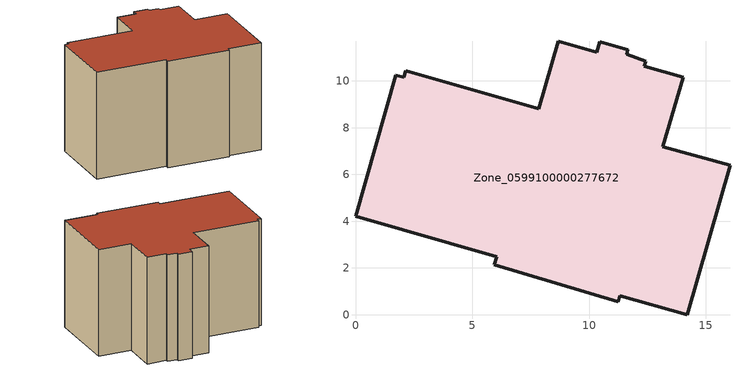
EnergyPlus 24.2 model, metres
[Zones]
Zone_0599100000277672
 floor ground (C_G): 11.32,0.82 11.24,0.56 5.94,2.14 6.04,2.47 0,4.22 1.73,10.24 2.07,10.16 2.15,10.44 7.85,8.8 8.68,11.7 10.32,11.22 10.45,11.69 11.65,11.34 11.6,11.15 12.42,10.86 12.36,10.64 14.02,10.16 13.16,7.2 16.03,6.39 14.2,0 z0
 wall outside (C_F): 1.73,10.24 0,4.22 6.04,2.47 5.94,2.14 11.24,0.56 11.32,0.82 14.2,0 16.03,6.39 13.16,7.2 14.02,10.16 12.36,10.64 12.42,10.86 11.6,11.15 11.65,11.34 10.45,11.69 10.32,11.22 8.68,11.7 7.85,8.8 2.15,10.44 2.07,10.16 1.73,10.24 z0:9.57
 roof outside (C_R): 12.36,10.64 12.42,10.86 11.6,11.15 11.65,11.34 10.45,11.69 10.32,11.22 8.68,11.7 7.85,8.8 2.15,10.44 2.07,10.16 1.73,10.24 0,4.22 6.04,2.47 5.94,2.14 11.24,0.56 11.32,0.82 14.2,0 16.03,6.39 13.16,7.2 14.02,10.16 z9.57
[BUILDING]
Pand.0599100000277672: North Axis=0; Terrain=City; Loads Convergence Tolerance Value=0.04; Temperature Convergence Tolerance Value=0.4; Solar Distribution=FullExterior; Maximum Number of Warmup Days=25; Minimum Number of Warmup Days=1
[Site:Location]
Rotterdam.The.Hague.AP_ZH_NLD Design_Conditions: Latitude=51.96; Longitude=4.45; Time Zone=1; Elevation=-4.5
[SITE:GROUNDTEMPERATURE:BUILDINGSURFACE]
18, 18, 18, 18, 18, 18, 18, 18, 18, 18, 18, 18
[MATERIAL] Thermal Absorptance=0.9; Solar Absorptance=0.7; Visible Absorptance=0.7
Name | Roughness | Thickness | Conductivity | Density | Specific Heat
G.D.1965 | MediumSmooth | 0.15 | 1 | 540 | 1210
F.D.1965 | Rough | 0.3 | 0.857143 | 1920 | 840
R.D.1965 | MediumRough | 0.2 | 0.08 | 1500 | 1000
[CONSTRUCTION]
C_G: G.D.1965
C_F: F.D.1965
C_R: R.D.1965
[ZONE]
Zone_0599100000277672: Type=1; Multiplier=1; Ceiling Height=Autocalculate; Volume=Autocalculate; Floor Area=autocalculate; Part of Total Floor Area=Yes
[ZONEINFILTRATION:DESIGNFLOWRATE]
Infil_Zone_0599100000277672: Zone or ZoneList or Space or SpaceList=Zone_0599100000277672; Schedule=AlwaysOn; Design Flow Rate Calculation Method=Flow/Area; Flow Rate per Floor Area=0.0042; Constant Term Coefficient=1; Temperature Term Coefficient=0; Velocity Term Coefficient=0; Velocity Squared Term Coefficient=0
[HVACTEMPLATE:ZONE:IDEALLOADSAIRSYSTEM]
Zone_0599100000277672: Maximum Heating Supply Air Temperature=50; Minimum Cooling Supply Air Temperature=13; Maximum Heating Supply Air Humidity Ratio=0.0156; Minimum Cooling Supply Air Humidity Ratio=0.0077; Heating Limit=NoLimit; Cooling Limit=NoLimit; Dehumidification Control Type=ConstantSensibleHeatRatio; Cooling Sensible Heat Ratio=0.7; Dehumidification Setpoint=60; Humidification Control Type=None; Humidification Setpoint=30; Outdoor Air Method=None; Outdoor Air Flow Rate per Person=0.00944; Outdoor Air Flow Rate per Zone Floor Area=0; Outdoor Air Flow Rate per Zone=0; Demand Controlled Ventilation Type=None; Outdoor Air Economizer Type=NoEconomizer; Heat Recovery Type=None; Sensible Heat Recovery Effectiveness=0.7; Latent Heat Recovery Effectiveness=0.65
[ZONECONTROL:THERMOSTAT]
ThermostatControl_Zone_0599100000277672: Zone or ZoneList=Zone_0599100000277672; Control Type Schedule=DualSetpointControlType; Control 1=Thermostat_Zone_0599100000277672; Temperature Difference Between Cutout And Setpoint=0
[THERMOSTATSETPOINT:DUALSETPOINT]
Thermostat_Zone_0599100000277672: Heating Setpoint Temperature Schedule=HeatingSetpoint_Zone_0599100000277672; Cooling Setpoint Temperature Schedule=CoolingSetpoint_Zone_0599100000277672
[SCHEDULE:COMPACT]
HeatingSetpoint_Zone_0599100000277672: Through: 12/31, For: AllDays, Until: 24:00, 21
CoolingSetpoint_Zone_0599100000277672: Through: 12/31, For: AllDays, Until: 24:00, 24
DualSetpointControlType: Through: 12/31, For: AllDays, Until: 24:00, 4
AlwaysOn: Through: 12/31, For: AllDays, Until: 24:00, 1
